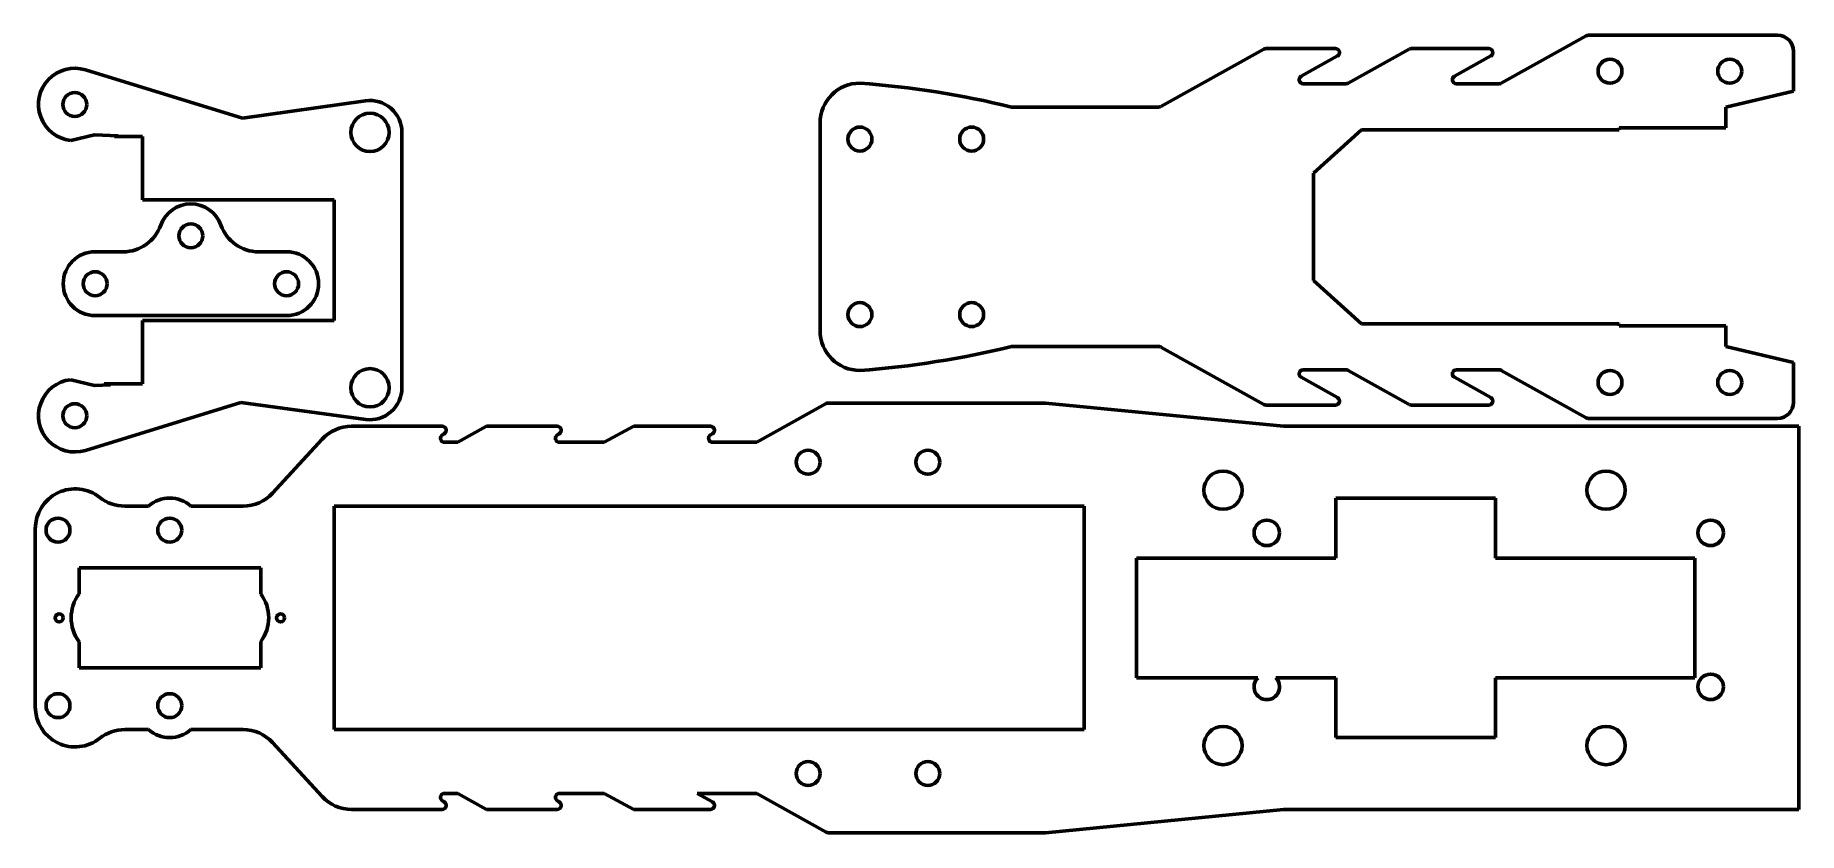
# Model space of a CAD drawing. Header units: millimetres. Extents: x -31 to 190, y -27 to 73.
import ezdxf

# ---------------------------------------------------------------- set-up
doc = ezdxf.new("R2010")
doc.units = ezdxf.units.MM
doc.linetypes.add('K5LT_BASIC', pattern=[0])

msp = doc.modelspace()

# ---------------------------------------------------------------- linework, layer by layer
at = {"color": 150, "linetype": 'K5LT_BASIC', "lineweight": 60, "true_color": 0x0080ff}
for p, q in [((163.62, 72.94), (152.97, 66.99)), ((187.6, 73), (163.87, 73)), ((123.21, 71.28), (110.29, 64.07)), ((132.2, 71.34), (123.45, 71.34)), ((141.45, 71.28), (133.77, 66.99)), ((151.4, 71.34), (141.7, 71.34)), ((189.6, 66), (189.6, 71)), ((-24.46, 68.67), (-4.8, 62.6)), ((127.89, 67.87), (132.44, 70.41)), ((147.09, 67.87), (151.65, 70.41)), ((133.53, 66.93), (128.14, 66.93)), ((152.73, 66.93), (147.34, 66.93)), ((10.64, 64.79), (-4.8, 62.6)), ((181.1, 64), (189.6, 66)), ((67.6, 36), (67.6, 62)), ((110.04, 64), (91.6, 64)), ((181.1, 61.4), (181.1, 64)), ((-26.3, 59.83), (-26.31, 59.82)), ((-23.31, 60.53), (-26.3, 59.83)), ((-20.36, 60.39), (-23.31, 60.53)), ((-20.36, 60.39), (-20.8, 60.33)), ((-20.8, 60.33), (-17.3, 60.33)), ((-17.3, 60.33), (-17.3, 52.38)), ((15.2, 28.83), (15.2, 60.83)), ((129.45, 55.74), (135.45, 61.15)), ((135.45, 61.15), (167.76, 61.15)), ((167.76, 61.15), (167.76, 61.4)), ((167.76, 61.4), (181.1, 61.4)), ((129.45, 42.26), (129.45, 55.74)), ((-17.3, 52.38), (6.69, 52.38)), ((6.69, 52.38), (6.69, 37.28)), ((-19.74, 45.87), (-23.25, 45.87)), ((0.75, 45.87), (-2.77, 45.87)), ((135.45, 36.85), (129.45, 42.26)), ((-23.25, 37.87), (0.75, 37.87)), ((6.69, 37.28), (-17.3, 37.28)), ((-17.3, 37.28), (-17.3, 29.33)), ((167.76, 36.85), (135.45, 36.85)), ((167.76, 36.6), (167.76, 36.85)), ((181.1, 36.6), (167.76, 36.6)), ((181.1, 34), (181.1, 36.6)), ((91.6, 34), (110.04, 34)), ((110.29, 33.94), (123.21, 26.72)), ((189.6, 32), (181.1, 34)), ((128.14, 31.08), (133.53, 31.08)), ((133.77, 31.01), (141.45, 26.72)), ((147.34, 31.08), (152.73, 31.08)), ((152.97, 31.01), (163.62, 25.07)), ((189.6, 27), (189.6, 32)), ((-26.31, 29.84), (-26.3, 29.83)), ((-26.3, 29.83), (-23.31, 29.13)), ((-23.31, 29.13), (-21.33, 29.22)), ((-22.12, 29.33), (-21.33, 29.22)), ((-17.3, 29.33), (-22.12, 29.33)), ((132.44, 27.6), (127.89, 30.14)), ((151.65, 27.6), (147.09, 30.14)), ((-4.99, 27), (-24.46, 20.99)), ((-4.99, 27), (10.66, 24.87)), ((68.36, 26.86), (59.66, 22)), ((95.84, 26.92), (68.61, 26.92)), ((125.68, 24), (95.84, 26.92)), ((123.45, 26.66), (132.2, 26.66)), ((141.7, 26.66), (151.4, 26.66)), ((163.87, 25), (187.6, 25)), ((5.2, 22.38), (-1.01, 15.62)), ((8.88, 24), (20.26, 24)), ((20.28, 22.94), (20.5, 23.06)), ((25.79, 24), (22.21, 22)), ((25.79, 24), (34.67, 24)), ((34.69, 22.94), (34.91, 23.06)), ((44.26, 24), (40.55, 22)), ((44.26, 24), (53.87, 24)), ((53.89, 22.94), (54.12, 23.06)), ((125.68, 24), (190.25, 24)), ((190.25, 24), (190.25, -24)), ((22.21, 22), (20.52, 22)), ((40.55, 22), (34.93, 22)), ((59.66, 22), (54.13, 22)), ((-16.55, 14), (-19.54, 14)), ((-4.7, 14), (-11.25, 14)), ((6.69, 14), (100.69, 14)), ((6.69, -14), (6.69, 14)), ((100.69, 14), (100.69, -14)), ((132.25, 7.5), (132.25, 15)), ((132.25, 15), (152.25, 15)), ((152.25, 15), (152.25, 7.5)), ((-30.75, -11.17), (-30.75, 11.17)), ((107.25, 7.5), (132.25, 7.5)), ((107.25, -7.5), (107.25, 7.5)), ((152.25, 7.5), (177.25, 7.5)), ((177.25, 7.5), (177.25, -7.5)), ((-25.25, 3.01), (-25.25, 6.25)), ((-25.25, 6.25), (-2.5, 6.25)), ((-2.5, 6.25), (-2.5, 3.01)), ((-25.25, -6.25), (-25.25, -2.99)), ((-2.5, -2.99), (-2.5, -6.25)), ((-2.5, -6.25), (-25.25, -6.25)), ((122.48, -7.5), (107.25, -7.5)), ((132.25, -7.5), (124.7, -7.5)), ((132.25, -15), (132.25, -7.5)), ((177.25, -7.5), (152.25, -7.5)), ((152.25, -7.5), (152.25, -15)), ((-19.54, -14), (-16.55, -14)), ((-11.25, -14), (-4.7, -14)), ((100.69, -14), (6.69, -14)), ((152.25, -15), (132.25, -15)), ((-1.01, -15.62), (5.2, -22.38)), ((20.52, -22), (22.21, -22)), ((22.21, -22), (25.79, -24)), ((34.93, -22), (40.55, -22)), ((40.55, -22), (44.26, -24)), ((54.12, -23.06), (52.21, -22)), ((52.21, -22), (59.66, -22)), ((59.66, -22), (68.36, -26.86)), ((20.26, -24), (8.88, -24)), ((20.5, -23.06), (20.28, -22.94)), ((34.67, -24), (25.79, -24)), ((34.91, -23.06), (34.69, -22.94)), ((53.87, -24), (44.26, -24)), ((95.84, -26.92), (125.68, -24)), ((190.25, -24), (125.68, -24)), ((68.61, -26.92), (95.84, -26.92))]:
    msp.add_line(p, q, dxfattribs=at)
for centre, radius in [((166.6, 68.5), 1.5), ((181.6, 68.5), 1.5), ((-25.8, 64.33), 1.5), ((11.2, 60.83), 2.4), ((72.6, 60), 1.5), ((86.6, 60), 1.5), ((-11.25, 47.87), 1.5), ((-23.25, 41.87), 1.5), ((0.75, 41.87), 1.5), ((72.6, 38), 1.5), ((86.6, 38), 1.5), ((11.2, 28.83), 2.4), ((166.6, 29.5), 1.5), ((181.6, 29.5), 1.5), ((-25.8, 25.33), 1.5), ((66.1, 19.5), 1.5), ((81.1, 19.5), 1.5), ((118.1, 16), 2.4), ((166.1, 16), 2.4), ((-27.9, 11), 1.5), ((-13.9, 11), 1.5), ((123.59, 10.65), 1.6), ((179.21, 10.65), 1.6), ((-27.75, 0), 0.5), ((0, 0), 0.5), ((179.21, -8.65), 1.6), ((-27.9, -11), 1.5), ((-13.9, -11), 1.5), ((118.1, -16), 2.4), ((166.1, -16), 2.4), ((66.1, -19.5), 1.5), ((81.1, -19.5), 1.5)]:
    msp.add_circle(centre, radius, dxfattribs=at)
for centre, radius, start, end in [((163.87, 72.5), 0.5, 90, 119.1749), ((187.6, 71), 2, 0, 90), ((123.45, 70.84), 0.5, 90, 119.1749), ((132.2, 70.84), 0.5, 299.1749, 90), ((141.7, 70.84), 0.5, 90, 119.1749), ((151.4, 70.84), 0.5, 299.1749, 90), ((-25.8, 64.33), 4.54, 72.8563, 263.4508), ((72.6, 62), 5, 90, 180), ((64.38, -46.7), 114, 76.1878, 85.8669), ((128.14, 67.43), 0.5, 119.1749, 270), ((133.53, 67.43), 0.5, 270, 299.1749), ((147.34, 67.43), 0.5, 119.1749, 270), ((152.73, 67.43), 0.5, 270, 299.1749), ((11.2, 60.83), 4, 0, 98.074), ((110.04, 64.5), 0.5, 270, 299.1749), ((-11.25, 47.87), 4, 19.4712, 160.5288), ((-19.74, 50.87), 5, 270, 340.5288), ((-2.77, 50.87), 5, 199.4712, 270), ((-23.25, 41.87), 4, 90, 270), ((0.75, 41.87), 4, 270, 90), ((72.6, 36), 5, 180, 270), ((64.38, 144.71), 114, 274.1331, 283.8122), ((110.04, 33.5), 0.5, 60.8251, 90), ((128.14, 30.58), 0.5, 90, 240.8251), ((133.53, 30.58), 0.5, 60.8251, 90), ((147.34, 30.58), 0.5, 90, 240.8251), ((152.73, 30.58), 0.5, 60.8251, 90), ((-25.8, 25.33), 4.54, 96.5492, 287.1437), ((11.2, 28.83), 4, 262.2478, 0), ((68.61, 26.42), 0.5, 90, 119.1749), ((123.45, 27.16), 0.5, 240.8251, 270), ((132.2, 27.16), 0.5, 270, 60.8251), ((141.7, 27.16), 0.5, 240.8251, 270), ((151.4, 27.16), 0.5, 270, 60.8251), ((187.6, 27), 2, 270, 0), ((163.87, 25.5), 0.5, 240.8251, 270), ((8.88, 19), 5, 90, 137.4296), ((20.52, 22.5), 0.5, 119.1749, 270), ((20.26, 23.5), 0.5, 299.1749, 90), ((34.93, 22.5), 0.5, 119.1749, 270), ((34.67, 23.5), 0.5, 299.1749, 90), ((54.13, 22.5), 0.5, 119.1749, 270), ((53.87, 23.5), 0.5, 299.1749, 90), ((-25.75, 11.17), 5, 51.5743, 180), ((-4.7, 19), 5, 270, 317.4296), ((-19.54, 19), 5, 231.5743, 270), ((-13.9, 11), 4, 48.5904, 131.4096), ((-21.25, 0.01), 5, 143.1301, 216.8699), ((-6.5, 0.01), 5, 323.1301, 36.8699), ((123.59, -8.65), 1.6, 134.0486, 45.9514), ((-25.75, -11.17), 5, 180, 308.4257), ((-19.54, -19), 5, 90, 128.4257), ((-13.9, -11), 4, 228.5904, 311.4096), ((-4.7, -19), 5, 42.5704, 90), ((20.52, -22.5), 0.5, 90, 240.8251), ((34.93, -22.5), 0.5, 90, 240.8251), ((8.88, -19), 5, 222.5704, 270), ((20.26, -23.5), 0.5, 270, 60.8251), ((34.67, -23.5), 0.5, 270, 60.8251), ((53.87, -23.5), 0.5, 270, 60.8251), ((68.61, -26.42), 0.5, 240.8251, 270)]:
    msp.add_arc(centre, radius, start, end, dxfattribs=at)

doc.saveas('drawing.dxf')
